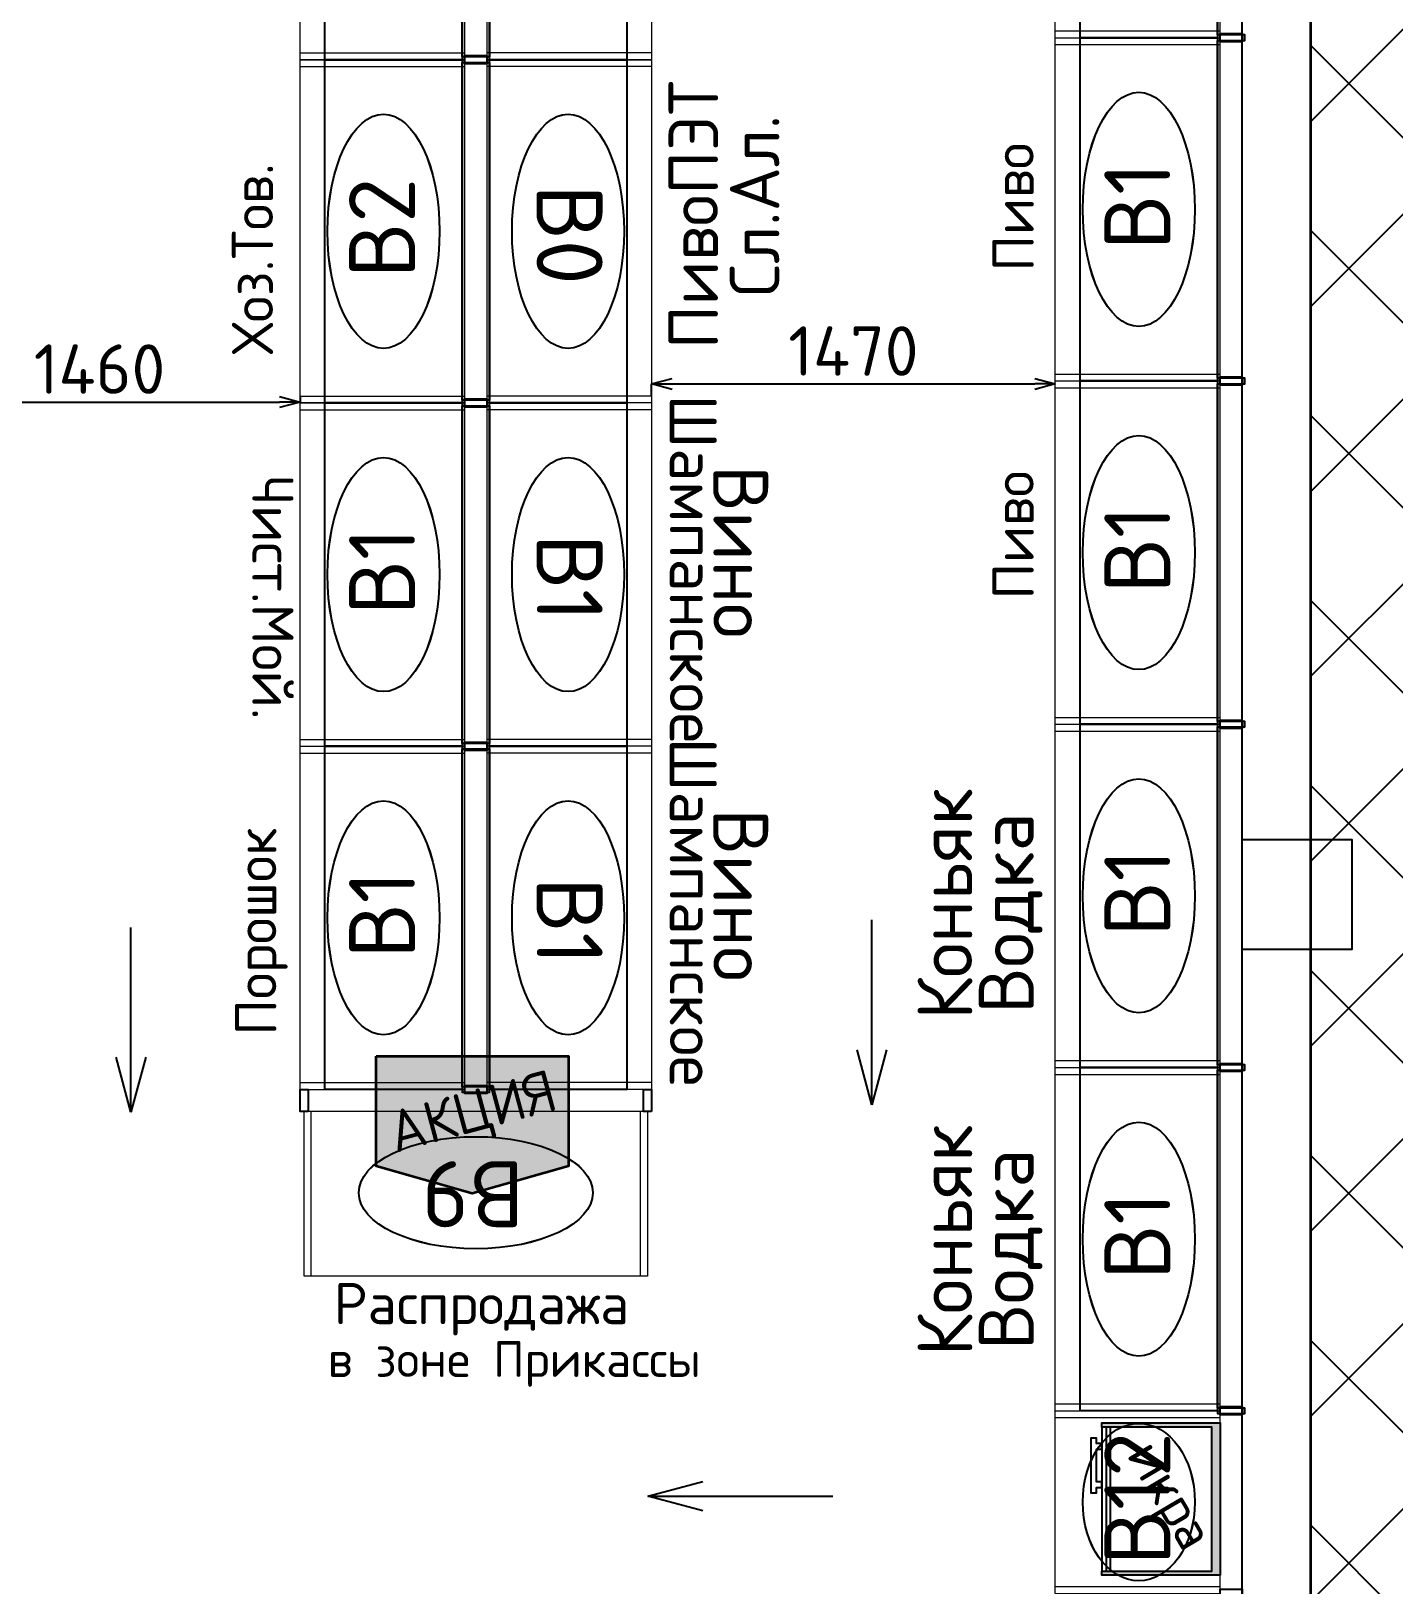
# Model space of a CAD drawing. Extents: x -150237 to 313168, y -187365 to 36962.
# Drawn here: x -35381 to -30419, y -162207 to -156549 of the extents above; entities that cross this region are included whole.
import ezdxf
from ezdxf.enums import TextEntityAlignment as Align

# ---------------------------------------------------------------- set-up
doc = ezdxf.new("R2010")
doc.units = 0
doc.header["$LTSCALE"] = 50
doc.header["$PDMODE"] = 34
doc.header["$PDSIZE"] = 20
doc.layers.get('0').update_dxf_attribs({"linetype": 'CONTINUOUS'})
doc.layers.get('Defpoints').update_dxf_attribs({"linetype": 'CONTINUOUS'})
for name, color, linetype in [('Colums', 25, 'CONTINUOUS'), ('ST', 7, 'CONTINUOUS'), ('type', 7, 'CONTINUOUS'), ('оборудованиеNEW', 250, 'CONTINUOUS'), ('оборудованиеOLD', 90, 'CONTINUOUS'), ('товарные группы', 7, 'CONTINUOUS'), ('Холодильное', 5, 'CONTINUOUS')]:
    doc.layers.add(name, color=color, linetype=linetype)
doc.layers.add('Стены', color=7, linetype='CONTINUOUS', lineweight=35)
doc.styles.get("Standard").update_dxf_attribs({"font": 'isocpeur.ttf'})
doc.dimstyles.get("Standard").update_dxf_attribs({"dimscale": 0, "dimtxt": 180, "dimasz": 75, "dimexe": 0, "dimexo": 0, "dimgap": 30, "dimtad": 1, "dimdec": 0, "dimdsep": 46, "dimtxsty": 'Standard', "dimblk1": 'OPEN30', "dimblk2": 'OPEN30', "dimsah": 1, "dimcen": 25, "dimadec": 0, "dimazin": 0, "dimtfac": 1, "dimtdec": 0, "dimtmove": 0, "dimatfit": 3, "dimldrblk": 'OPEN30', "dimfxl": 1, "dimtolj": 1, "dimtzin": 0, "dimarcsym": 0})

# ---------------------------------------------------------------- blocks, each defined once
blk = doc.blocks.new('*U158')
at = {"layer": 'оборудованиеNEW', "color": 212, "lineweight": 20}
for p, q in [((0, 600), (1250, 600)), ((0, 600), (0, 0)), ((1250, 600), (1250, 0)), ((15, 0), (1235, 0))]:
    blk.add_line(p, q, dxfattribs=at)
at = {"layer": 'оборудованиеNEW', "color": 212, "lineweight": 5}
for p, q in [((25, 600), (25, 0)), ((25, 570), (25, 0)), ((1225, 600), (1225, 0)), ((1225, 600), (1225, 0))]:
    blk.add_line(p, q, dxfattribs=at)
at = {"layer": 'оборудованиеNEW', "color": 145, "lineweight": 20}
blk.add_line((15, 0), (1235, 0), dxfattribs=at)
at = {"layer": 'оборудованиеNEW', "color": 212}
for points in [[(-15, 0), (15, 0), (15, -80), (-15, -80), (-15, 0)], [(-15, 0), (15, 0), (15, -80), (-15, -80), (-15, 0)], [(1235, 0), (1265, 0), (1265, -80), (1235, -80), (1235, 0)], [(1235, 0), (1265, 0), (1265, -80), (1235, -80), (1235, 0)]]:
    blk.add_lwpolyline(points, dxfattribs=at)
at = {"layer": 'оборудованиеNEW', "color": 145}
blk.add_ellipse((625, 296), major_axis=(426.2, 0), ratio=0.478824, dxfattribs=at)
at = {"layer": 'оборудованиеNEW', "color": 212}
blk.add_ellipse((625, 295.9), major_axis=(426.2, 0), ratio=0.478824, dxfattribs=at)
at = {"layer": 'оборудованиеOLD', "color": 3}
blk.add_lwpolyline([(0, 10), (0, 510), (1250, 510), (1250, 10), (0, 10), (-10, 10), (-10, -90), (10, -90), (10, 10), (1240, 10), (1240, -90), (1260, -90), (1260, 10), (1250, 10)], dxfattribs=at)
at = {"layer": 'type', "lineweight": 40}
blk.add_text('В1', height=240, dxfattribs=at).set_placement((637.2, 181.5), align=Align.CENTER)
at = {"layer": 'товарные группы'}
for tag, width, p, p2 in [('ТОВАР3', 1.302083, (0, 1364.5), (1250, 1364.5)), ('ТОВАР2', 1.302083, (0, 1150.9), (1250, 1150.9)), ('ТОВАР1', 1.358696, (0, 935.2), (1250, 935.2))]:
    blk.add_attdef(tag, text='', height=200, dxfattribs=dict(at, width=width)).set_placement(p, p2, align=Align.FIT)
blk = doc.blocks.new('*U218')
at = {"layer": 'оборудованиеNEW', "color": 212, "lineweight": 20}
for p, q in [((0, 600), (0, 0)), ((0, 600), (665, 600)), ((665, 600), (665, 0)), ((0, 0), (650, 0))]:
    blk.add_line(p, q, dxfattribs=at)
at = {"layer": 'оборудованиеNEW', "color": 212, "lineweight": 5}
for p, q in [((25, 600), (25, 0)), ((25, 570), (25, 0)), ((640, 600), (640, 0)), ((640, 600), (640, 0))]:
    blk.add_line(p, q, dxfattribs=at)
at = {"layer": 'оборудованиеNEW', "color": 212}
for points in [[(-15, 0), (15, 0), (15, -80), (-15, -80), (-15, 0)], [(-15, 0), (15, 0), (15, -80), (-15, -80), (-15, 0)], [(650, 0), (680, 0), (680, -80), (650, -80), (650, 0)]]:
    blk.add_lwpolyline(points, dxfattribs=at)
at = {"layer": 'оборудованиеNEW', "color": 145}
blk.add_ellipse((332.5, 296), major_axis=(286.4, 0), ratio=0.712489, dxfattribs=at)
at = {"layer": 'оборудованиеNEW', "color": 212}
blk.add_ellipse((332.5, 295.9), major_axis=(286.4, 0), ratio=0.712489, dxfattribs=at)
at = {"layer": 'type', "lineweight": 40}
blk.add_text('В12', height=240, dxfattribs=at).set_placement((344.7, 181.5), align=Align.CENTER)
blk = doc.blocks.new('икра без тумбы')
at = {"layer": 'Холодильное'}
h = blk.add_hatch(color=5, dxfattribs=at)
h.set_gradient(color1=(0, 0, 255), color2=(0, 0, 255), tint=1, name='CURVED')
h.paths.add_polyline_path([(15, 40.1), (0, 40.1), (0, 470.1), (555, 470.1), (555, 40.1), (540, 40.1), (540, 440.1), (15, 440.1)])
for p, q in [((15, 70), (540, 70)), ((15, 55), (540, 55)), ((15, 40.1), (540, 40.1))]:
    blk.add_line(p, q, dxfattribs=at)
at = {"layer": 'Холодильное', "color": 5}
blk.add_lwpolyline([(15, 40.1), (0, 40.1), (0, 470.1), (555, 470.1), (555, 40.1), (540, 40.1), (540, 440.1), (15, 440.1), (15, 40.1), (0, 40.1)], dxfattribs=at)
at = {"layer": 'Холодильное'}
blk.add_lwpolyline([(75, 40.1), (75, 20), (55, 20), (55, 0), (255, 0), (255, 20), (235, 20), (235, 40.1), (215, 40.1), (215, 20), (95, 20), (95, 40.1), (75, 40.1)], dxfattribs=at)
at = {"layer": 'type', "insert": (269.9, 277), "char_height": 140, "width": 5185.882, "attachment_point": 5, "rotation": 30.5739}
blk.add_mtext('икра', dxfattribs=at)
blk = doc.blocks.new('*U148')
at = {"layer": 'оборудованиеNEW', "color": 212, "lineweight": 20}
for p, q in [((0, 0), (0, 600)), ((0, 600), (1250, 600)), ((1250, 600), (1250, 0)), ((0, 0), (0, 550)), ((1250, 550), (1250, 460.3)), ((15, 0), (1235, 0))]:
    blk.add_line(p, q, dxfattribs=at)
at = {"layer": 'оборудованиеNEW', "color": 212, "lineweight": 5}
for p, q in [((25, 600), (25, 0)), ((25, 570), (25, 0)), ((1225, 600), (1225, 0)), ((1225, 600), (1225, 0))]:
    blk.add_line(p, q, dxfattribs=at)
at = {"layer": 'оборудованиеNEW', "color": 145, "lineweight": 20}
blk.add_line((15, 0), (1235, 0), dxfattribs=at)
at = {"layer": 'оборудованиеNEW', "color": 212}
for points in [[(-15, 0), (15, 0), (15, -80), (-15, -80), (-15, 0)], [(-15, 0), (15, 0), (15, -80), (-15, -80), (-15, 0)], [(1235, 0), (1265, 0), (1265, -80), (1235, -80), (1235, 0)], [(1235, 0), (1265, 0), (1265, -80), (1235, -80), (1235, 0)]]:
    blk.add_lwpolyline(points, dxfattribs=at)
at = {"layer": 'оборудованиеNEW', "color": 145}
blk.add_ellipse((625, 296), major_axis=(426.2, 0), ratio=0.478824, dxfattribs=at)
at = {"layer": 'оборудованиеNEW', "color": 212}
blk.add_ellipse((625, 295.9), major_axis=(426.2, 0), ratio=0.478824, dxfattribs=at)
at = {"layer": 'оборудованиеOLD', "color": 3}
blk.add_lwpolyline([(0, 10), (0, 510), (1250, 510), (1250, 10), (0, 10), (-10, 10), (-10, -90), (10, -90), (10, 10), (1240, 10), (1240, -90), (1260, -90), (1260, 10), (1250, 10)], dxfattribs=at)
at = {"layer": 'type', "lineweight": 40}
blk.add_text('В2', height=240, dxfattribs=at).set_placement((637.2, 181.5), align=Align.CENTER)
at = {"layer": 'товарные группы'}
for tag, width, p, p2 in [('ТОВАР3', 1.302083, (0, 1364.5), (1250, 1364.5)), ('ТОВАР2', 1.302083, (0, 1150.9), (1250, 1150.9)), ('ТОВАР1', 1.358696, (0, 935.2), (1250, 935.2))]:
    blk.add_attdef(tag, text='', height=200, dxfattribs=dict(at, width=width)).set_placement(p, p2, align=Align.FIT)
blk = doc.blocks.new('*U168')
at = {"layer": 'оборудованиеNEW', "color": 212, "lineweight": 20}
for p, q in [((0, 0), (0, 600)), ((0, 600), (1250, 600)), ((1250, 600), (1250, 0)), ((0, 0), (0, 550)), ((1250, 550), (1250, 460.3)), ((15, 0), (1235, 0))]:
    blk.add_line(p, q, dxfattribs=at)
at = {"layer": 'оборудованиеNEW', "color": 212, "lineweight": 5}
for p, q in [((25, 600), (25, 0)), ((25, 570), (25, 0)), ((1225, 600), (1225, 0)), ((1225, 600), (1225, 0))]:
    blk.add_line(p, q, dxfattribs=at)
at = {"layer": 'оборудованиеNEW', "color": 145, "lineweight": 20}
blk.add_line((15, 0), (1235, 0), dxfattribs=at)
at = {"layer": 'оборудованиеNEW', "color": 212}
for points in [[(-15, 0), (15, 0), (15, -80), (-15, -80), (-15, 0)], [(-15, 0), (15, 0), (15, -80), (-15, -80), (-15, 0)], [(1235, 0), (1265, 0), (1265, -80), (1235, -80), (1235, 0)], [(1235, 0), (1265, 0), (1265, -80), (1235, -80), (1235, 0)]]:
    blk.add_lwpolyline(points, dxfattribs=at)
at = {"layer": 'оборудованиеNEW', "color": 145}
blk.add_ellipse((625, 296), major_axis=(426.2, 0), ratio=0.478824, dxfattribs=at)
at = {"layer": 'оборудованиеNEW', "color": 212}
blk.add_ellipse((625, 295.9), major_axis=(426.2, 0), ratio=0.478824, dxfattribs=at)
at = {"layer": 'оборудованиеOLD', "color": 3}
blk.add_lwpolyline([(0, 10), (0, 510), (1250, 510), (1250, 10), (0, 10), (-10, 10), (-10, -90), (10, -90), (10, 10), (1240, 10), (1240, -90), (1260, -90), (1260, 10), (1250, 10)], dxfattribs=at)
at = {"layer": 'type', "lineweight": 40}
blk.add_text('В0', height=240, dxfattribs=at).set_placement((637.2, 181.5), align=Align.CENTER)
at = {"layer": 'товарные группы'}
for tag, width, p, p2 in [('ТОВАР3', 1.302083, (0, 1364.5), (1250, 1364.5)), ('ТОВАР2', 1.302083, (0, 1150.9), (1250, 1150.9)), ('ТОВАР1', 1.358696, (0, 935.2), (1250, 935.2))]:
    blk.add_attdef(tag, text='', height=200, dxfattribs=dict(at, width=width)).set_placement(p, p2, align=Align.FIT)
blk = doc.blocks.new('*U178')
at = {"layer": 'оборудованиеNEW', "color": 212, "lineweight": 20}
for p, q in [((0, 0), (0, 600)), ((0, 600), (1250, 600)), ((1250, 600), (1250, 0)), ((0, 0), (0, 550)), ((1250, 550), (1250, 460.3)), ((15, 0), (1235, 0))]:
    blk.add_line(p, q, dxfattribs=at)
at = {"layer": 'оборудованиеNEW', "color": 212, "lineweight": 5}
for p, q in [((25, 600), (25, 0)), ((25, 570), (25, 0)), ((1225, 600), (1225, 0)), ((1225, 600), (1225, 0))]:
    blk.add_line(p, q, dxfattribs=at)
at = {"layer": 'оборудованиеNEW', "color": 145, "lineweight": 20}
blk.add_line((15, 0), (1235, 0), dxfattribs=at)
at = {"layer": 'оборудованиеNEW', "color": 212}
for points in [[(-15, 0), (15, 0), (15, -80), (-15, -80), (-15, 0)], [(-15, 0), (15, 0), (15, -80), (-15, -80), (-15, 0)], [(1235, 0), (1265, 0), (1265, -80), (1235, -80), (1235, 0)], [(1235, 0), (1265, 0), (1265, -80), (1235, -80), (1235, 0)]]:
    blk.add_lwpolyline(points, dxfattribs=at)
at = {"layer": 'оборудованиеNEW', "color": 145}
blk.add_ellipse((625, 296), major_axis=(426.2, 0), ratio=0.478824, dxfattribs=at)
at = {"layer": 'оборудованиеNEW', "color": 212}
blk.add_ellipse((625, 295.9), major_axis=(426.2, 0), ratio=0.478824, dxfattribs=at)
at = {"layer": 'type', "lineweight": 40}
blk.add_text('В9', height=240, dxfattribs=at).set_placement((637.2, 181.5), align=Align.CENTER)
blk = doc.blocks.new('_OPEN30')
at = {"color": 0, "linetype": 'ByBlock'}
for p, q in [((-1, 0.268), (0, 0)), ((0, 0), (-1, -0.268)), ((0, 0), (-1, 0))]:
    blk.add_line(p, q, dxfattribs=at)
blk = doc.blocks.new('*D389')
at = {"layer": 'Defpoints', "color": 0, "transparency": 16777216}
for p in [(-35861.6, -157864.7), (-34401.6, -157878.2), (-34401.6, -157899.9)]:
    blk.add_point(p, dxfattribs=at)
at = {"layer": 'ST', "color": 0, "lineweight": -2, "transparency": 16777216}
for p, q in [((-35861.6, -157864.7), (-35861.6, -157899.9)), ((-35786.6, -157899.9), (-34476.6, -157899.9)), ((-34401.6, -157878.2), (-34401.6, -157899.9))]:
    blk.add_line(p, q, dxfattribs=at)
at = {"layer": 'ST', "color": 0, "lineweight": -2, "transparency": 16777216, "xscale": 75, "yscale": 75, "zscale": 75, "rotation": 180}
blk.add_blockref('_OPEN30', (-35861.6, -157899.9), dxfattribs=at)
at = {"layer": 'ST', "color": 0, "lineweight": -2, "transparency": 16777216, "xscale": 75, "yscale": 75, "zscale": 75}
blk.add_blockref('_OPEN30', (-34401.6, -157899.9), dxfattribs=at)
at = {"layer": 'ST', "color": 0, "transparency": 16777216, "insert": (-35131.6, -157779.9), "char_height": 180, "attachment_point": 5}
blk.add_mtext('\\A1;1460', dxfattribs=at)
blk = doc.blocks.new('*D390')
at = {"layer": 'Defpoints', "color": 0, "transparency": 16777216}
for p in [(-31651.6, -157834.1), (-31651.6, -157834.5), (-33121.6, -157878.2)]:
    blk.add_point(p, dxfattribs=at)
at = {"layer": 'ST', "color": 0, "lineweight": -2, "transparency": 16777216}
for p, q in [((-33121.6, -157878.2), (-33121.6, -157834.1)), ((-33046.6, -157834.1), (-31726.6, -157834.1)), ((-31651.6, -157834.5), (-31651.6, -157834.1))]:
    blk.add_line(p, q, dxfattribs=at)
at = {"layer": 'ST', "color": 0, "lineweight": -2, "transparency": 16777216, "xscale": 75, "yscale": 75, "zscale": 75, "rotation": 180}
blk.add_blockref('_OPEN30', (-33121.6, -157834.1), dxfattribs=at)
at = {"layer": 'ST', "color": 0, "lineweight": -2, "transparency": 16777216, "xscale": 75, "yscale": 75, "zscale": 75}
blk.add_blockref('_OPEN30', (-31651.6, -157834.1), dxfattribs=at)
at = {"layer": 'ST', "color": 0, "transparency": 16777216, "insert": (-32386.6, -157714.1), "char_height": 180, "attachment_point": 5}
blk.add_mtext('\\A1;1470', dxfattribs=at)
blk = doc.blocks.new('*U337')
at = {"layer": 'Стены'}
blk.add_hatch(color=1, dxfattribs=at).paths.add_polyline_path([(-700, 0), (0, 0), (0, -304), (0, -400.3), (-350, -499.9), (-700, -400.3), (-700, -292.2)])
blk.add_lwpolyline([(-700, 0), (0, 0), (0, -304), (0, -400.3), (-350, -499.9), (-700, -400.3), (-700, -292.2)], close=True, dxfattribs=at)
at = {"layer": 'товарные группы', "color": 2, "width": 0.96875}
blk.add_text('АКЦИЯ', height=150, rotation=15, dxfattribs=at).set_placement((-330.7, -272.5), align=Align.CENTER)
blk = doc.blocks.new('*U376')
at = {"insert": (-881.5, 148.5), "char_height": 130, "attachment_point": 1}
blk.add_mtext_dynamic_manual_height_columns('в зоне Прикассы', width=1434.269, gutter_width=1150, heights=[0], dxfattribs=at)

msp = doc.modelspace()

# ---------------------------------------------------------------- hatches: boundary and pattern name
h = msp.add_hatch()
h.set_pattern_fill('ANSI37', color=256, scale=150)
h.set_pattern_definition([(45, (-24859.03, -97807.5), (-336.7596, 336.7596), []), (135, (-24859.03, -97807.5), (-336.7596, -336.7596), [])])
h.paths.add_polyline_path([(-30571.6, -168893.2), (-30571.6, -168493.2), (-30721.6, -168493.2), (-30721.6, -147293.2), (-32711.6, -147293.2), (-32711.6, -144693.2), (-571.6, -144693.2), (-571.6, -168893.2)])

# ---------------------------------------------------------------- linework, layer by layer
at = {"color": 1}
for p, q in [((-30971.6, -165493.2), (-30971.6, -150893.2)), ((-30721.6, -165493.2), (-30721.6, -150893.2))]:
    msp.add_line(p, q, dxfattribs=at)
at = {"const_width": 10}
msp.add_lwpolyline([(-30571.6, -168893.2), (-30571.6, -168493.2), (-30721.6, -168493.2), (-30721.6, -147293.2), (-32711.6, -147293.2), (-32711.6, -144693.2), (-571.6, -144693.2), (-571.6, -168893.2), (-30571.6, -168893.2)], close=True, dxfattribs=at)
at = {"layer": 'Colums'}
msp.add_lwpolyline([(-30971.6, -159893.2), (-30971.6, -159493.2), (-30571.6, -159493.2), (-30571.6, -159893.2), (-30971.6, -159893.2)], dxfattribs=at)

# ---------------------------------------------------------------- block references
for name, p, rotation in [('*U158', (-31051.6, -156573.2), 90), ('*U148', (-33801.6, -156653.2), 90), ('*U148', (-33721.6, -155403.2), 270), ('*U158', (-31051.6, -157823.2), 90), ('*U148', (-33801.6, -157903.2), 90), ('*U168', (-33721.6, -156653.2), 270), ('*U158', (-31051.6, -159073.2), 90), ('*U158', (-33801.6, -159153.2), 90), ('*U158', (-33721.6, -157903.2), 270), ('*U158', (-31051.6, -160323.2), 90), ('*U158', (-33801.6, -160403.2), 90), ('*U158', (-33721.6, -159153.2), 270), ('*U158', (-31051.6, -161573.2), 90), ('*U178', (-33136.6, -160483.2), 180), ('*U218', (-31051.6, -162238.2), 90), ('икра без тумбы', (-31521.7, -161617.4), 270)]:
    msp.add_blockref(name, p, dxfattribs=dict(rotation=rotation))
msp.add_blockref('*U376', (-33419.8, -161468.6))
at = {"layer": 'ST'}
msp.add_blockref('*U337', (-33424.5, -160281.7), dxfattribs=at)

# ---------------------------------------------------------------- texts
at = {"layer": 'товарные группы'}
for s, height, rotation, p in [('ПивоПЭТ', 180, 90, (-32879.4, -157217.6)), ('Пиво', 150, 90, (-31729.9, -157190.5)), ('Вино', 200, 270, (-32897, -158445.2)), ('Пиво', 150, 90, (-31729.9, -158384.4)), ('Коньяк', 200, 90, (-31954, -159727.1)), ('Вино', 200, 270, (-32897, -159695.2)), ('Водка', 200, 90, (-31730.4, -159760.7)), ('Коньяк', 200, 90, (-31954, -160952.1)), ('Водка', 200, 90, (-31730.4, -160985.7))]:
    msp.add_text(s, height=height, rotation=rotation, dxfattribs=at).set_placement(p, align=Align.CENTER)
for s, height, rotation, p in [('Сл.Ал.', 180, 90, (-32656.6, -157516.6)), ('Хоз.Тов.', 150, 90, (-34499.5, -157726.2)), ('Шампанское', 170, 270, (-33055.4, -157872)), ('Чист.Мой.', 150, 270, (-34575.4, -158165.9)), ('Шампанское', 170, 270, (-33055.4, -159122)), ('Порошок', 150, 90, (-34487.5, -160206.9))]:
    msp.add_text(s, height=height, rotation=rotation, dxfattribs=at).set_placement(p)
msp.add_text('Распродажа', height=150, dxfattribs=at).set_placement((-33740.8, -161257.9), align=Align.CENTER)

# ---------------------------------------------------------------- dimensions: what is measured, and where the dimension line sits
at = {"layer": 'ST'}
for base, p1, p2, picture, middle in [((-31651.6, -157834.1), (-33121.6, -157878.2), (-31651.6, -157834.5), '*D390', (-32386.6, -157714.1)), ((-34401.6, -157899.9), (-35861.6, -157864.7), (-34401.6, -157878.2), '*D389', (-35131.6, -157779.9))]:
    dim = msp.add_linear_dim(base=base, p1=p1, p2=p2, dimstyle='Standard', override={"dimscale": 1, "dimarcsym": 2}, dxfattribs=at)
    dim.commit()
    dim.dimension.update_dxf_attribs({"geometry": picture, "text_midpoint": middle})

# ---------------------------------------------------------------- leaders
for points in [[(-32319.8, -160458.5), (-32319.8, -159785.2)], [(-35017.1, -160486), (-35017.1, -159812.8)], [(-33135.3, -161884.3), (-32462.1, -161884.3)]]:
    msp.add_leader(points, dimstyle='Standard', override={"dimscale": 1, "dimasz": 200, "dimtad": 0})

doc.saveas('drawing.dxf')
